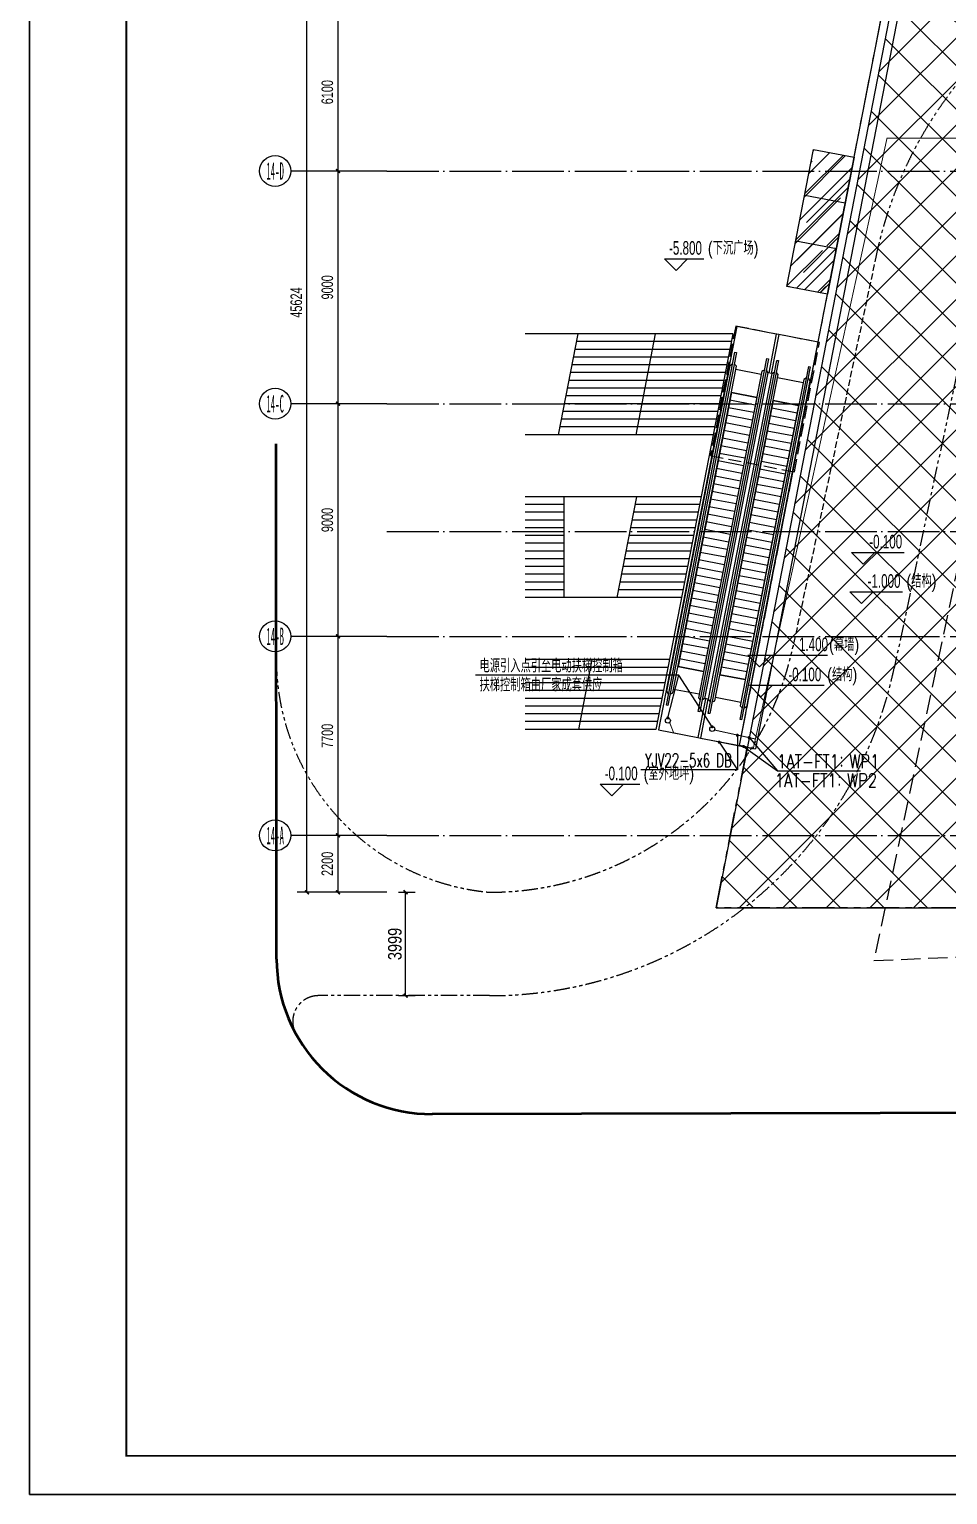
# Model space of a CAD drawing. Extents: x -233336 to 840473, y -28113 to 330904.
# Drawn here: x -38668 to -3159, y -25504 to 31182 of the extents above; entities that cross this region are included whole.
import ezdxf
from ezdxf.enums import TextEntityAlignment as Align
from ezdxf.xclip import XClip

# ---------------------------------------------------------------- set-up
doc = ezdxf.new("R2010")
doc.units = 0
doc.header["$LTSCALE"] = 1000
doc.header["$XCLIPFRAME"] = 2
for name, pattern in [('104-14# 核心筒$0$DOTE', [2.42, 2, -0.2, 0.02, -0.2]), ('X-104 14#平面$0$109 3#平面$0$DASH', [0.35, 0.25, -0.1]), ('X-104 14#平面$0$DASH', [0.35, 0.25, -0.1]), ('X-104 14#平面$0$PHANTOM2', [1.25, 0.625, -0.125, 0.125, -0.125, 0.125, -0.125])]:
    doc.linetypes.add(name, pattern=pattern)
doc.layers.get('0').update_dxf_attribs({"linetype": 'CONTINUOUS'})
doc.layers.get('Defpoints').update_dxf_attribs({"linetype": 'CONTINUOUS'})
for name, color, linetype in [('104-14# 核心筒$0$01-标注_轴线坐标', 8, 'CONTINUOUS'), ('104-14# 核心筒$0$A_AXIS-轴线', 8, '104-14# 核心筒$0$DOTE'), ('104-14# 核心筒$0$AXIS_TEXT', 7, 'CONTINUOUS'), ('AXIS_TEXT', 7, 'CONTINUOUS'), ('CABLETRAY_DIM', 80, 'CONTINUOUS'), ('EQUIP-动力', 80, 'CONTINUOUS'), ('WIRE-动力', 50, 'CONTINUOUS'), ('X-104 14#平面$0$01-标注_尺寸', 8, 'CONTINUOUS'), ('X-104 14#平面$0$01-标注_标高', 8, 'CONTINUOUS'), ('X-104 14#平面$0$A-C_玻璃幕墙', 8, 'CONTINUOUS'), ('X-104 14#平面$0$A-E_楼梯', 8, 'CONTINUOUS'), ('X-104 14#平面$0$A-O_屋面', 8, 'CONTINUOUS'), ('X-104 14#平面$0$A-SUR_吊顶', 8, 'CONTINUOUS'), ('X-104 14#平面$0$A-TECH_结构', 8, 'CONTINUOUS'), ('X-104 14#平面$0$EH_玻璃', 8, 'CONTINUOUS'), ('内审意见修改', 2, 'CONTINUOUS')]:
    doc.layers.add(name, color=color, linetype=linetype)
doc.layers.add('X-104 14#平面$0$road', color=8, linetype='CONTINUOUS', lineweight=50)
doc.layers.add('X-104 14#平面$0$降板', color=8, linetype='CONTINUOUS', plot=False)
doc.styles.add('104-14# 核心筒$0$_TCH_AXIS', font='STXIHEI.TTF', dxfattribs={"width": 0.8})
doc.styles.add('104-14# 核心筒$0$_TCH_DIM_T3', font='ros.shx', dxfattribs={"width": 0.705882, "bigfont": 'jd.shx'})
doc.styles.add('_TEL_DIM', font='ROMANS2', dxfattribs={"width": 0.8, "height": 3.5, "bigfont": 'HZDF2'})
doc.styles.add('COMPLEX', font='COMPLEX')
doc.styles.add('X-104 14#平面$0$_TCH_DIM', font='ros.shx', dxfattribs={"width": 0.8, "bigfont": 'jd.shx'})
doc.styles.add('X-104 14#平面$0$_TCH_DIM_T3', font='ros.shx', dxfattribs={"width": 0.8, "bigfont": 'jd.shx'})
doc.dimstyles.new('104-14# 核心筒$0$_TCH_ARCH&&150', dxfattribs={"dimtxt": 446.25, "dimasz": 150, "dimexe": 375, "dimexo": 450, "dimgap": 189.375, "dimtad": 1, "dimdec": 0, "dimzin": 0, "dimdsep": 46, "dimtxsty": '104-14# 核心筒$0$_TCH_DIM_T3', "dimblk": '104-14# 核心筒$0$_ArchTick', "dimcen": 0.09, "dimclrt": 7, "dimazin": 2, "dimtfac": 1, "dimtdec": 0, "dimtix": 1, "dimtmove": 2, "dimatfit": 3, "dimfxl": 0, "dimtolj": 1, "dimtzin": 0, "dimarcsym": 0})
doc.dimstyles.new('X-104 14#平面$0$_TCH_ARCH&&150', dxfattribs={"dimtxt": 525, "dimasz": 150, "dimexe": 375, "dimexo": 450, "dimgap": 150, "dimtad": 1, "dimdec": 0, "dimzin": 0, "dimdsep": 46, "dimtxsty": 'X-104 14#平面$0$_TCH_DIM_T3', "dimblk": 'X-104 14#平面$0$_ArchTick', "dimcen": 0.09, "dimclrt": 7, "dimazin": 2, "dimtfac": 1, "dimtdec": 0, "dimtix": 1, "dimtmove": 2, "dimatfit": 3, "dimfxl": 0, "dimtolj": 1, "dimtzin": 0, "dimarcsym": 0})

# ---------------------------------------------------------------- blocks, each defined once
blk = doc.blocks.new('图框-A1+1-2')
for points, const_width in [([(0, 0), (1261, 0), (1261, 594), (0, 594)], 0.05), ([(1186, 584), (25, 584), (25, 10), (1186, 10)], 0.5)]:
    blk.add_lwpolyline(points, close=True, dxfattribs=dict(const_width=const_width))
at = {"const_width": 0.05}
blk.add_lwpolyline([(0, 297), (2, 297)], dxfattribs=at)
blk = doc.blocks.new('_AXISO')
blk.add_circle((0, 0), 0.5)
at = {"layer": 'AXIS_TEXT', "style": 'COMPLEX', "width": 1.041667}
blk.add_attdef('A', text='', height=0.56, dxfattribs=at).set_placement((-0.25, -0.28), (0.25, -0.28), align=Align.FIT)
blk = doc.blocks.new('104-14# 核心筒$0$_ArchTick')
at = {"color": 0, "linetype": 'ByBlock', "const_width": 0.4}
blk.add_lwpolyline([(-0.5, -0.5), (0.5, 0.5)], dxfattribs=at)
blk = doc.blocks.new('*D281')
at = {"layer": '104-14# 核心筒$0$01-标注_轴线坐标', "color": 0, "lineweight": -2}
for p, q in [((-24839, 43424), (-28307, 43424)), ((-27932, -2200), (-27932, 43424)), ((-24839, -2200), (-28307, -2200))]:
    blk.add_line(p, q, dxfattribs=at)
at = {"layer": 'Defpoints', "color": 0}
for p in [(-27932, 43424), (-24389, 43424), (-24389, -2200)]:
    blk.add_point(p, dxfattribs=at)
at = {"layer": '104-14# 核心筒$0$01-标注_轴线坐标', "color": 0, "lineweight": -2, "xscale": 150, "yscale": 150, "zscale": 150}
for p, rotation in [((-27932, 43424), 90), ((-27932, -2200), 270)]:
    blk.add_blockref('104-14# 核心筒$0$_ArchTick', p, dxfattribs=dict(at, rotation=rotation))
at = {"layer": '104-14# 核心筒$0$01-标注_轴线坐标', "color": 7, "insert": (-28344, 20612), "char_height": 446.2, "attachment_point": 5, "rotation": 90, "style": '104-14# 核心筒$0$_TCH_DIM_T3'}
blk.add_mtext('\\A1;45624', dxfattribs=at)
blk = doc.blocks.new('*D282')
at = {"layer": '104-14# 核心筒$0$01-标注_轴线坐标', "color": 0, "lineweight": -2}
for p, q in [((-24839, 0), (-27107, 0)), ((-26732, -2200), (-26732, 0)), ((-24839, -2200), (-27107, -2200))]:
    blk.add_line(p, q, dxfattribs=at)
at = {"layer": 'Defpoints', "color": 0}
for p in [(-26732, 0), (-24389, 0), (-24389, -2200)]:
    blk.add_point(p, dxfattribs=at)
at = {"layer": '104-14# 核心筒$0$01-标注_轴线坐标', "color": 0, "lineweight": -2, "xscale": 150, "yscale": 150, "zscale": 150}
for p, rotation in [((-26732, 0), 90), ((-26732, -2200), 270)]:
    blk.add_blockref('104-14# 核心筒$0$_ArchTick', p, dxfattribs=dict(at, rotation=rotation))
at = {"layer": '104-14# 核心筒$0$01-标注_轴线坐标', "color": 7, "insert": (-27144, -1100), "char_height": 446.2, "attachment_point": 5, "rotation": 90, "style": '104-14# 核心筒$0$_TCH_DIM_T3'}
blk.add_mtext('\\A1;2200', dxfattribs=at)
blk = doc.blocks.new('*D283')
at = {"layer": '104-14# 核心筒$0$01-标注_轴线坐标', "color": 0, "lineweight": -2}
for p, q in [((-24839, 7700), (-27107, 7700)), ((-26732, 0), (-26732, 7700)), ((-24839, 0), (-27107, 0))]:
    blk.add_line(p, q, dxfattribs=at)
at = {"layer": 'Defpoints', "color": 0}
for p in [(-26732, 7700), (-24389, 7700), (-24389, 0)]:
    blk.add_point(p, dxfattribs=at)
at = {"layer": '104-14# 核心筒$0$01-标注_轴线坐标', "color": 0, "lineweight": -2, "xscale": 150, "yscale": 150, "zscale": 150}
for p, rotation in [((-26732, 7700), 90), ((-26732, 0), 270)]:
    blk.add_blockref('104-14# 核心筒$0$_ArchTick', p, dxfattribs=dict(at, rotation=rotation))
at = {"layer": '104-14# 核心筒$0$01-标注_轴线坐标', "color": 7, "insert": (-27144, 3850), "char_height": 446.2, "attachment_point": 5, "rotation": 90, "style": '104-14# 核心筒$0$_TCH_DIM_T3'}
blk.add_mtext('\\A1;7700', dxfattribs=at)
blk = doc.blocks.new('*D284')
at = {"layer": '104-14# 核心筒$0$01-标注_轴线坐标', "color": 0, "lineweight": -2}
for p, q in [((-24839, 16700), (-27107, 16700)), ((-26732, 7700), (-26732, 16700)), ((-24839, 7700), (-27107, 7700))]:
    blk.add_line(p, q, dxfattribs=at)
at = {"layer": 'Defpoints', "color": 0}
for p in [(-26732, 16700), (-24389, 16700), (-24389, 7700)]:
    blk.add_point(p, dxfattribs=at)
at = {"layer": '104-14# 核心筒$0$01-标注_轴线坐标', "color": 0, "lineweight": -2, "xscale": 150, "yscale": 150, "zscale": 150}
for p, rotation in [((-26732, 16700), 90), ((-26732, 7700), 270)]:
    blk.add_blockref('104-14# 核心筒$0$_ArchTick', p, dxfattribs=dict(at, rotation=rotation))
at = {"layer": '104-14# 核心筒$0$01-标注_轴线坐标', "color": 7, "insert": (-27144, 12200), "char_height": 446.2, "attachment_point": 5, "rotation": 90, "style": '104-14# 核心筒$0$_TCH_DIM_T3'}
blk.add_mtext('\\A1;9000', dxfattribs=at)
blk = doc.blocks.new('*D285')
at = {"layer": '104-14# 核心筒$0$01-标注_轴线坐标', "color": 0, "lineweight": -2}
for p, q in [((-24839, 25700), (-27107, 25700)), ((-26732, 16700), (-26732, 25700)), ((-24839, 16700), (-27107, 16700))]:
    blk.add_line(p, q, dxfattribs=at)
at = {"layer": 'Defpoints', "color": 0}
for p in [(-26732, 25700), (-24389, 25700), (-24389, 16700)]:
    blk.add_point(p, dxfattribs=at)
at = {"layer": '104-14# 核心筒$0$01-标注_轴线坐标', "color": 0, "lineweight": -2, "xscale": 150, "yscale": 150, "zscale": 150}
for p, rotation in [((-26732, 25700), 90), ((-26732, 16700), 270)]:
    blk.add_blockref('104-14# 核心筒$0$_ArchTick', p, dxfattribs=dict(at, rotation=rotation))
at = {"layer": '104-14# 核心筒$0$01-标注_轴线坐标', "color": 7, "insert": (-27144, 21200), "char_height": 446.2, "attachment_point": 5, "rotation": 90, "style": '104-14# 核心筒$0$_TCH_DIM_T3'}
blk.add_mtext('\\A1;9000', dxfattribs=at)
blk = doc.blocks.new('*D286')
at = {"layer": '104-14# 核心筒$0$01-标注_轴线坐标', "color": 0, "lineweight": -2}
for p, q in [((-24839, 31800), (-27107, 31800)), ((-26732, 25700), (-26732, 31800)), ((-24839, 25700), (-27107, 25700))]:
    blk.add_line(p, q, dxfattribs=at)
at = {"layer": 'Defpoints', "color": 0}
for p in [(-26732, 31800), (-24389, 31800), (-24389, 25700)]:
    blk.add_point(p, dxfattribs=at)
at = {"layer": '104-14# 核心筒$0$01-标注_轴线坐标', "color": 0, "lineweight": -2, "xscale": 150, "yscale": 150, "zscale": 150}
for p, rotation in [((-26732, 31800), 90), ((-26732, 25700), 270)]:
    blk.add_blockref('104-14# 核心筒$0$_ArchTick', p, dxfattribs=dict(at, rotation=rotation))
at = {"layer": '104-14# 核心筒$0$01-标注_轴线坐标', "color": 7, "insert": (-27144, 28750), "char_height": 446.2, "attachment_point": 5, "rotation": 90, "style": '104-14# 核心筒$0$_TCH_DIM_T3'}
blk.add_mtext('\\A1;6100', dxfattribs=at)
blk = doc.blocks.new('X-104 14#平面$0$_ArchTick')
at = {"color": 0, "linetype": 'ByBlock', "const_width": 0.4}
blk.add_lwpolyline([(-0.5, -0.5), (0.5, 0.5)], dxfattribs=at)
blk = doc.blocks.new('*D204')
at = {"layer": 'Defpoints', "color": 0}
for p in [(-24839, -2200), (-24119, -2200), (-24839, -6199)]:
    blk.add_point(p, dxfattribs=at)
at = {"layer": 'X-104 14#平面$0$01-标注_尺寸', "color": 0, "lineweight": -2}
for p, q in [((-24389, -2200), (-23744, -2200)), ((-24119, -6199), (-24119, -2200)), ((-24389, -6199), (-23744, -6199))]:
    blk.add_line(p, q, dxfattribs=at)
at = {"layer": 'X-104 14#平面$0$01-标注_尺寸', "color": 0, "lineweight": -2, "xscale": 150, "yscale": 150, "zscale": 150}
for p, rotation in [((-24119, -2200), 90), ((-24119, -6199), 270)]:
    blk.add_blockref('X-104 14#平面$0$_ArchTick', p, dxfattribs=dict(at, rotation=rotation))
at = {"layer": 'X-104 14#平面$0$01-标注_尺寸', "color": 7, "insert": (-24532, -4200), "char_height": 525, "attachment_point": 5, "rotation": 90, "style": 'X-104 14#平面$0$_TCH_DIM_T3'}
blk.add_mtext('\\A1;3999', dxfattribs=at)
blk = doc.blocks.new('104-14# 核心筒')
at = {"layer": '104-14# 核心筒$0$01-标注_轴线坐标'}
for p, q in [((-25226.6, 25700), (-28562.7, 25700)), ((-25226.6, 16700), (-28562.7, 16700)), ((-25226.6, 7700), (-28562.7, 7700)), ((-25226.6, 0), (-28562.7, 0))]:
    blk.add_line(p, q, dxfattribs=at)
at = {"layer": '104-14# 核心筒$0$A_AXIS-轴线'}
for p, q in [((-24839, 25700), (120259.9, 25700)), ((-24839, 16700), (120259.9, 16700)), ((-24839, 11750), (120259.9, 11750)), ((-24839, 7700), (120259.9, 7700)), ((-24839, 0), (68400, 0))]:
    blk.add_line(p, q, dxfattribs=at)
at = {"layer": '104-14# 核心筒$0$01-标注_轴线坐标'}
ref = blk.add_blockref('_AXISO', (-29162.7, 25700), dxfattribs=dict(at, xscale=1200, yscale=1200, zscale=1200))
ref.add_attrib('A', '14-D', dxfattribs={"layer": '104-14# 核心筒$0$AXIS_TEXT', "height": 678.82, "style": '104-14# 核心筒$0$_TCH_AXIS', "width": 0.427541}).set_placement((-29502.1, 25360.6), (-28823.3, 25360.6), align=Align.FIT)
ref = blk.add_blockref('_AXISO', (-29162.7, 16700), dxfattribs=dict(at, xscale=1200, yscale=1200, zscale=1200))
ref.add_attrib('A', '14-C', dxfattribs={"layer": '104-14# 核心筒$0$AXIS_TEXT', "height": 678.82, "style": '104-14# 核心筒$0$_TCH_AXIS', "width": 0.414447}).set_placement((-29502.1, 16360.6), (-28823.3, 16360.6), align=Align.FIT)
ref = blk.add_blockref('_AXISO', (-29162.7, 7700), dxfattribs=dict(at, xscale=1200, yscale=1200, zscale=1200))
ref.add_attrib('A', '14-B', dxfattribs={"layer": '104-14# 核心筒$0$AXIS_TEXT', "height": 678.82, "style": '104-14# 核心筒$0$_TCH_AXIS', "width": 0.46363}).set_placement((-29502.1, 7360.6), (-28823.3, 7360.6), align=Align.FIT)
ref = blk.add_blockref('_AXISO', (-29162.7, 0), dxfattribs=dict(at, xscale=1200, yscale=1200, zscale=1200))
ref.add_attrib('A', '14-A', dxfattribs={"layer": '104-14# 核心筒$0$AXIS_TEXT', "height": 678.82, "style": '104-14# 核心筒$0$_TCH_AXIS', "width": 0.428326}).set_placement((-29502.1, -339.4), (-28823.3, -339.4), align=Align.FIT)
for p1, p2, distance, text, picture, middle in [((-24389, -2200), (-24389, 43424.4), 3542.6, '45624', '*D281', (-28344, 20612.2)), ((-24389, 25700), (-24389, 31800), 2342.6, '6100', '*D286', (-27144, 28750)), ((-24389, 16700), (-24389, 25700), 2342.6, '9000', '*D285', (-27144, 21200)), ((-24389, 7700), (-24389, 16700), 2342.6, '9000', '*D284', (-27144, 12200)), ((-24389, 0), (-24389, 7700), 2342.6, '7700', '*D283', (-27144, 3850)), ((-24389, -2200), (-24389, 0), 2342.6, '2200', '*D282', (-27144, -1100))]:
    dim = blk.add_aligned_dim(p1=p1, p2=p2, distance=distance, text=text, dimstyle='104-14# 核心筒$0$_TCH_ARCH&&150', dxfattribs=at)
    dim.commit()
    dim.dimension.update_dxf_attribs({"geometry": picture, "text_midpoint": middle})
blk = doc.blocks.new('X-104 14#平面')
at = {"layer": 'X-104 14#平面$0$EH_玻璃'}
h = blk.add_hatch(dxfattribs=at)
h.set_pattern_fill('AR-RROOF', color=256, scale=600, angle=45)
h.set_pattern_definition([(45, (0, 0), (646.578, 1724.21), [11430, -1524, 3810, -762]), (45, (447.2, 986), (-1255.44, 177.81), [2286, -251.46, 4572, -571.5]), (45, (-188.6, 727.4), (2440.834, 3162.846), [6096, -1066.8, 3048, -762])])
h.paths.add_polyline_path([(-6774.2, 26232.4), (-7804.7, 20931.6), (-9374.8, 21236.8), (-8344.2, 26537.6)])
at = {"layer": 'X-104 14#平面$0$降板'}
h = blk.add_hatch(dxfattribs=at)
h.set_pattern_fill('ANSI37', color=256, scale=750)
h.set_pattern_definition([(45, (0, 0), (-841.899, 841.899), []), (135, (0, 0), (-841.899, -841.899), [])])
h.paths.add_polyline_path([(83500, 40800), (86400, 48900), (86400, 51400), (77509.2, 51400), (58917.8, 35800), (-4608.4, 35800), (-12111.5, -2800), (112466, -2800), (116300, 1125.5), (116300, 11750), (115900, 11750), (107700, -0.1), (86400, 0), (77400, 799.9), (59400, 799.9), (50400, 0), (-62.7, 0), (5400, 25700), (68400, 25700)])
blk.add_lwpolyline([(-38664.4, 63600), (150485.6, 63600), (150485.6, -25500), (-38664.4, -25500)], close=True)
at = {"layer": 'X-104 14#平面$0$01-标注_标高'}
for p, q in [((-13663.1, 21855.6), (-14113.1, 22305.6)), ((-14113.1, 22305.6), (-12581.2, 22305.6)), ((-13663.1, 21855.6), (-13213.1, 22305.6)), ((-6424.8, 10493.2), (-6874.8, 10943.2)), ((-6874.8, 10943.2), (-4839.9, 10943.2)), ((-6424.8, 10493.2), (-5974.8, 10943.2)), ((-6488.3, 8970.4), (-6938.3, 9420.4)), ((-6938.3, 9420.4), (-4903.5, 9420.4)), ((-6488.3, 8970.4), (-6038.3, 9420.4)), ((-10430.9, 6521.5), (-10880.9, 6971.5)), ((-10880.9, 6971.5), (-7805.7, 6971.5)), ((-10430.9, 6521.5), (-9980.9, 6971.5)), ((-10377.9, 5357.5), (-10827.9, 5807.5)), ((-10827.9, 5807.5), (-7931.4, 5807.5)), ((-10377.9, 5357.5), (-9927.9, 5807.5)), ((-16149, 1528.2), (-16599, 1978.2)), ((-16599, 1978.2), (-15067.1, 1978.2)), ((-16149, 1528.2), (-15699, 1978.2))]:
    blk.add_line(p, q, dxfattribs=at)
at = {"layer": 'X-104 14#平面$0$A-C_玻璃幕墙'}
blk.add_lwpolyline([(-6774.2, 26232.4), (-7804.7, 20931.6), (-9374.8, 21236.8), (-8344.2, 26537.6)], close=True, dxfattribs=at)
for points in [[(-8687.7, 24770.7), (-7117.2, 24465.3)], [(-9031.3, 23003.8), (-7460.7, 22698.4)]]:
    blk.add_lwpolyline(points, dxfattribs=at)
at = {"layer": 'X-104 14#平面$0$A-E_楼梯'}
for p, q in [((-11463.7, 19400), (-19500, 19400)), ((-17463.7, 19400), (-18221.7, 15500)), ((-14463.7, 19400), (-15221.7, 15500)), ((-11463.7, 19400), (-14437.7, 4100)), ((-11306, 19688.9), (-14339.8, 4081)), ((-9786.4, 19393.5), (-11306, 19688.9)), ((-9786.4, 19393.5), (-10078.4, 17891.1)), ((-9688.2, 19374.4), (-9980.3, 17872)), ((-8168.7, 19079), (-9688.2, 19374.4)), ((-11580.3, 18800), (-17580.3, 18800)), ((-11522, 19100), (-17522, 19100)), ((-11202.5, 3471.2), (-8168.7, 19079)), ((-11696.9, 18200), (-17696.9, 18200)), ((-11638.6, 18500), (-17638.6, 18500)), ((-14037.2, 5035.3), (-11382.8, 18690.7)), ((-14019.3, 5577.8), (-11569.5, 18180.9)), ((-11323.9, 18679.2), (-13978.3, 5023.8)), ((-13781.4, 5518.1), (-11326.5, 18147.2)), ((-12802.3, 4795.2), (-10148, 18450.6)), ((-10089.1, 18439.2), (-12743.4, 4783.8)), ((-12419.5, 4720.8), (-9765.1, 18376.2)), ((-9706.2, 18364.8), (-12360.6, 4709.4)), ((-11569.5, 18180.9), (-11468.7, 18249)), ((-11326.5, 18147.2), (-11409.8, 18237.5)), ((-11382.8, 18690.7), (-11323.9, 18679.2)), ((-10148, 18450.6), (-10089.1, 18439.2)), ((-9765.1, 18376.2), (-9706.2, 18364.8)), ((-11813.5, 17600), (-17813.5, 17600)), ((-11755.2, 17900), (-17755.2, 17900)), ((-10344.9, 17956.4), (-12799.7, 5327.3)), ((-10106.9, 17896.6), (-12556.7, 5293.5)), ((-12401.6, 5263.4), (-9951.8, 17866.5)), ((-12163.6, 5203.6), (-9708.8, 17832.7)), ((-10370.2, 17826.1), (-11351.8, 18016.9)), ((-11184.6, 4480.8), (-8530.2, 18136.2)), ((-8727.2, 17641.9), (-11182, 5012.8)), ((-8471.3, 18124.7), (-11125.7, 4469.3)), ((-8489.2, 17582.2), (-10939, 4979.1)), ((-10233.8, 18008.9), (-10344.9, 17956.4)), ((-10174.9, 17997.5), (-10106.9, 17896.6)), ((-9951.8, 17866.5), (-10106.9, 17896.6)), ((-9951.8, 17866.5), (-9851, 17934.5)), ((-9708.8, 17832.7), (-9792.1, 17923)), ((-8752.5, 17511.6), (-9734.1, 17702.4)), ((-8616.1, 17694.5), (-8727.2, 17641.9)), ((-8557.2, 17683), (-8489.2, 17582.2)), ((-8530.2, 18136.2), (-8471.3, 18124.7)), ((-11871.9, 17300), (-17871.9, 17300)), ((-11523.6, 17133.4), (-13584.3, 6531.8)), ((-10541.9, 16942.6), (-11523.6, 17133.4)), ((-11523.6, 17133.4), (-10541.9, 16942.6)), ((-11988.5, 16700), (-17988.5, 16700)), ((-11930.2, 17000), (-17930.2, 17000)), ((-10541.9, 16942.6), (-12602.7, 6341)), ((-9905.8, 16819), (-11966.6, 6217.4)), ((-10656.4, 16353.6), (-11638, 16544.4)), ((-10599.2, 16648.1), (-11580.8, 16838.9)), ((-8924.2, 16628.2), (-10985, 6026.6)), ((-8981.5, 16333.7), (-9963.1, 16524.5)), ((-8924.2, 16628.2), (-9905.8, 16819)), ((-9905.8, 16819), (-8924.2, 16628.2)), ((-12105.1, 16100), (-18105.1, 16100)), ((-12046.8, 16400), (-18046.8, 16400)), ((-10770.9, 15764.7), (-11752.5, 15955.5)), ((-10713.7, 16059.1), (-11695.3, 16250)), ((-9095.9, 15744.7), (-10077.6, 15935.5)), ((-9038.7, 16039.2), (-10020.3, 16230)), ((-12221.7, 15500), (-19500, 15500)), ((-12163.4, 15800), (-18163.4, 15800)), ((-10885.4, 15175.7), (-11867, 15366.5)), ((-10828.1, 15470.2), (-11809.8, 15661)), ((-9210.4, 15155.7), (-10192.1, 15346.5)), ((-9153.2, 15450.2), (-10134.8, 15641)), ((-10999.9, 14586.7), (-11981.5, 14777.5)), ((-10942.6, 14881.2), (-11924.3, 15072)), ((-9324.9, 14566.7), (-10306.5, 14757.6)), ((-9267.7, 14861.2), (-10249.3, 15052)), ((-11114.4, 13997.7), (-12096, 14188.5)), ((-11057.1, 14292.2), (-12038.7, 14483)), ((-9382.2, 14272.3), (-10363.8, 14463.1)), ((-11171.6, 13703.2), (-12153.2, 13894.1)), ((-9496.6, 13683.3), (-10478.3, 13874.1)), ((-9439.4, 13977.8), (-10421, 14168.6)), ((-12688.2, 13100), (-19500, 13100)), ((-18000, 13100), (-18000, 9200)), ((-15188.2, 13100), (-15946.3, 9200)), ((-11286.1, 13114.3), (-12267.7, 13305.1)), ((-11228.8, 13408.8), (-12210.5, 13599.6)), ((-9611.1, 13094.3), (-10592.8, 13285.1)), ((-9553.9, 13388.8), (-10535.5, 13579.6)), ((-18000, 12800), (-19500, 12800)), ((-18000, 12500), (-19500, 12500)), ((-12804.9, 12500), (-15304.9, 12500)), ((-12746.6, 12800), (-15246.6, 12800)), ((-11400.6, 12525.3), (-12382.2, 12716.1)), ((-11343.3, 12819.8), (-12325, 13010.6)), ((-9725.6, 12505.3), (-10707.2, 12696.1)), ((-9668.4, 12799.8), (-10650, 12990.6)), ((-18000, 12200), (-19500, 12200)), ((-12863.2, 12200), (-15363.2, 12200)), ((-11515.1, 11936.3), (-12496.7, 12127.1)), ((-11457.8, 12230.8), (-12439.4, 12421.6)), ((-9840.1, 11916.4), (-10821.7, 12107.2)), ((-9782.9, 12210.8), (-10764.5, 12401.6)), ((-18000, 11900), (-19500, 11900)), ((-18000, 11600), (-19500, 11600)), ((-12979.8, 11600), (-15479.8, 11600)), ((-12921.5, 11900), (-15421.5, 11900)), ((-11629.5, 11347.3), (-12611.2, 11538.1)), ((-11572.3, 11641.8), (-12553.9, 11832.6)), ((-9954.6, 11327.4), (-10936.2, 11518.2)), ((-9897.3, 11621.9), (-10879, 11812.7)), ((-18000, 11300), (-19500, 11300)), ((-18000, 11000), (-19500, 11000)), ((-13096.4, 11000), (-15596.4, 11000)), ((-13038.1, 11300), (-15538.1, 11300)), ((-11744, 10758.4), (-12725.7, 10949.2)), ((-11686.8, 11052.9), (-12668.4, 11243.7)), ((-10069.1, 10738.4), (-11050.7, 10929.2)), ((-10011.8, 11032.9), (-10993.5, 11223.7)), ((-18000, 10700), (-19500, 10700)), ((-18000, 10400), (-19500, 10400)), ((-13213.1, 10400), (-15713.1, 10400)), ((-13154.8, 10700), (-15654.8, 10700)), ((-11858.5, 10169.4), (-12840.1, 10360.2)), ((-11801.3, 10463.9), (-12782.9, 10654.7)), ((-10183.6, 10149.4), (-11165.2, 10340.2)), ((-10126.3, 10443.9), (-11107.9, 10634.7)), ((-18000, 10100), (-19500, 10100)), ((-18000, 9800), (-19500, 9800)), ((-13329.7, 9800), (-15829.7, 9800)), ((-13271.4, 10100), (-15771.4, 10100)), ((-11973, 9580.4), (-12954.6, 9771.2)), ((-11915.8, 9874.9), (-12897.4, 10065.7)), ((-10298, 9560.4), (-11279.7, 9751.3)), ((-10240.8, 9854.9), (-11222.4, 10045.7)), ((-18000, 9500), (-19500, 9500)), ((-13446.3, 9200), (-19500, 9200)), ((-13388, 9500), (-15888, 9500)), ((-12087.5, 8991.4), (-13069.1, 9182.2)), ((-12030.2, 9285.9), (-13011.9, 9476.7)), ((-10412.5, 8971.5), (-11394.2, 9162.3)), ((-10355.3, 9266), (-11336.9, 9456.8)), ((-12202, 8402.5), (-13183.6, 8593.3)), ((-12144.7, 8696.9), (-13126.4, 8887.8)), ((-10527, 8382.5), (-11508.6, 8573.3)), ((-10469.8, 8677), (-11451.4, 8867.8)), ((-12316.5, 7813.5), (-13298.1, 8004.3)), ((-12259.2, 8108), (-13240.8, 8298.8)), ((-10641.5, 7793.5), (-11623.1, 7984.3)), ((-10584.3, 8088), (-11565.9, 8278.8)), ((-12430.9, 7224.5), (-13412.6, 7415.3)), ((-12373.7, 7519), (-13355.3, 7709.8)), ((-10756, 7204.5), (-11737.6, 7395.3)), ((-10698.7, 7499), (-11680.4, 7689.8)), ((-12545.4, 6635.5), (-13527.1, 6826.3)), ((-12488.2, 6930), (-13469.8, 7120.8)), ((-10870.5, 6615.6), (-11852.1, 6806.4)), ((-10813.2, 6910.1), (-11794.9, 7100.9)), ((-13912.8, 6800), (-19500, 6800)), ((-13971.2, 6500), (-19500, 6500)), ((-16912.8, 6800), (-17437.7, 4100)), ((-12602.7, 6341), (-13584.3, 6531.8)), ((-13584.3, 6531.8), (-12602.7, 6341)), ((-10927.7, 6321.1), (-11909.3, 6511.9)), ((-14029.5, 6200), (-19500, 6200)), ((-14087.8, 5900), (-19500, 5900)), ((-10985, 6026.6), (-11966.6, 6217.4)), ((-11966.6, 6217.4), (-10985, 6026.6)), ((-14146.1, 5600), (-19500, 5600)), ((-14204.4, 5300), (-19500, 5300)), ((-13951.3, 5477), (-14019.3, 5577.8)), ((-13892.4, 5465.6), (-13781.4, 5518.1)), ((-12774.4, 5457.6), (-13756, 5648.4)), ((-12528.2, 5288), (-12820.3, 3785.6)), ((-12799.7, 5327.3), (-12716.4, 5237)), ((-12430.1, 5268.9), (-12722.1, 3766.5)), ((-12556.7, 5293.5), (-12657.5, 5225.5)), ((-12401.6, 5263.4), (-12556.7, 5293.5)), ((-12333.6, 5162.5), (-12401.6, 5263.4)), ((-12274.7, 5151.1), (-12163.6, 5203.6)), ((-11156.7, 5143.1), (-12138.3, 5333.9)), ((-14262.7, 5000), (-19500, 5000)), ((-14321, 4700), (-19500, 4700)), ((-13978.3, 5023.8), (-14037.2, 5035.3)), ((-12743.4, 4783.8), (-12802.3, 4795.2)), ((-12360.6, 4709.4), (-12419.5, 4720.8)), ((-11182, 5012.8), (-11098.7, 4922.5)), ((-10939, 4979.1), (-11039.8, 4911.1)), ((-14379.4, 4400), (-19500, 4400)), ((-14437.7, 4100), (-19500, 4100)), ((-14339.8, 4081), (-12820.3, 3785.6)), ((-11125.7, 4469.3), (-11184.6, 4480.8)), ((-12722.1, 3766.5), (-11202.5, 3471.2))]:
    blk.add_line(p, q, dxfattribs=at)
at = {"layer": 'X-104 14#平面$0$A-O_屋面', "linetype": 'X-104 14#平面$0$PHANTOM2', "ltscale": 2}
blk.add_lwpolyline([(116300, 1125.5), (112466, -2800), (-12111.5, -2800), (-10903.8, 3413.1), (-11202.5, 3471.2), (-4857, 36100), (58808.6, 36100), (74837.7, 49550), (86050, 49550), (86050, 51700), (92100, 51702), (92100, 55283.2), (94608.8, 59227.5), (95621.4, 58583.5), (95782.4, 58836.6), (99791.5, 56286.5), (107067.8, 54161.9), (111100, 54161.9), (111100, 52680), (116300, 52680)], close=True, dxfattribs=at)
at = {"layer": 'X-104 14#平面$0$A-O_屋面', "ltscale": 5}
for points in [[(-11202.5, 3471.2), (-4857, 36100), (58808.6, 36100), (77400, 51700), (93285, 51700)], [(93285, 51080), (77625.7, 51080), (59034.3, 35480), (-4345.9, 35480), (-10594, 3352.8)], [(-11202.5, 3471.2), (-10594, 3352.8)]]:
    blk.add_lwpolyline(points, dxfattribs=at)
at = {"layer": 'X-104 14#平面$0$A-SUR_吊顶', "linetype": 'X-104 14#平面$0$109 3#平面$0$DASH'}
blk.add_line((-5925.7, 22426.6), (-9139.7, 7305.6), dxfattribs=at)
at = {"layer": 'X-104 14#平面$0$A-SUR_吊顶', "linetype": 'X-104 14#平面$0$PHANTOM2'}
for p, q in [((-2013.1, 21594.9), (-5227.2, 6473.9)), ((-20877.5, -6199.5), (-27484.2, -6199.5))]:
    blk.add_line(p, q, dxfattribs=at)
at = {"layer": 'X-104 14#平面$0$A-SUR_吊顶', "linetype": 'X-104 14#平面$0$109 3#平面$0$DASH', "ltscale": 3}
blk.add_lwpolyline([(109062.3, -4432.1), (119297.3, 10714.5), (117562.9, 11100.5), (120741.8, 38794.6), (99426.9, 44725), (92631.2, 20300), (86987.2, 20300), (86987.2, 21500), (8392.2, 21500), (5688.7, 8781.2), (-2733.6, 10571.4), (-6009.8, -4841.7), (40178.1, -2825.1), (39845.1, -4916.4), (83845.6, -2647.5)], close=True, dxfattribs=at)
at = {"layer": 'X-104 14#平面$0$A-SUR_吊顶', "linetype": 'X-104 14#平面$0$PHANTOM2'}
for centre, radius, start, end in [((9724.7, 19100), 16000, 90, 168), ((-20877.5, 9800.5), 12000, 270, 348), ((-20053.7, 6826.5), 9063.5, 180.20911, 264.78523), ((-20877.5, 9800.5), 16000, 270, 348), ((-27484.2, -7199.5), 1000, 90, 208.92952)]:
    blk.add_arc(centre, radius, start, end, dxfattribs=at)
at = {"layer": 'X-104 14#平面$0$A-TECH_结构', "linetype": 'X-104 14#平面$0$DASH', "ltscale": 2}
blk.add_lwpolyline([(-9086.5, 14062), (-8113.4, 19068.3), (-11352.8, 19698), (-12325.9, 14691.7)], close=True, dxfattribs=at)
at = {"layer": 'X-104 14#平面$0$road'}
blk.add_line((-29108.1, -4785.5), (-29123.8, 15143.7), dxfattribs=at)
at = {"layer": 'X-104 14#平面$0$road', "flags": 128}
blk.add_lwpolyline([(46213.8, -10634.9), (-23096.4, -10782.7)], dxfattribs=at)
at = {"layer": 'X-104 14#平面$0$road'}
blk.add_arc((-23108.1, -4780.8), 6000, 180.04494, 270.12358, dxfattribs=at)
at = {"layer": 'X-104 14#平面$0$降板'}
blk.add_lwpolyline([(83500, 40800), (86400, 48900), (86400, 51400), (77509.2, 51400), (58917.8, 35800), (-4608.4, 35800), (-12111.5, -2800), (112466, -2800), (116300, 1125.5), (116300, 11750), (115900, 11750), (107700, -0.1), (86400, 0), (77400, 799.9), (59400, 799.9), (50400, 0), (-62.7, 0), (5400, 25700), (68400, 25700)], close=True, dxfattribs=at)
ref = blk.add_blockref('104-14# 核心筒', (0, 0))
XClip(ref).set_block_clipping_path([(-38664.3623821461, -25500), (139216.5485069363, 330900)])
at = {"xscale": 150, "yscale": 150, "zscale": 150}
blk.add_blockref('图框-A1+1-2', (-38664.4, -25500), dxfattribs=at)
at = {"layer": 'X-104 14#平面$0$01-标注_标高', "color": 7, "style": 'X-104 14#平面$0$_TCH_DIM'}
for s, height, width, p in [('-5.800', 525, 0.64, (-13934.2, 22463.1)), ('(下沉广场)', 520.93, 0.8, (-12431.2, 22463.1)), ('-0.100', 525, 0.64, (-6192.9, 11100.7)), ('-1.000', 525, 0.64, (-6256.5, 9577.9)), ('(结构)', 520.93, 0.8, (-4753.5, 9577.9)), ('1.400', 525, 0.64, (-8909.1, 7129)), ('(幕墙)', 520.93, 0.8, (-7742.1, 7129)), ('-0.100', 525, 0.64, (-9320.4, 5965)), ('(结构)', 520.93, 0.8, (-7817.4, 5965)), ('-0.100', 525, 0.64, (-16420.1, 2135.7)), ('(室外地坪)', 520.93, 0.8, (-14917.1, 2135.7))]:
    blk.add_text(s, height=height, dxfattribs=dict(at, width=width)).set_placement(p)
at = {"layer": 'X-104 14#平面$0$01-标注_尺寸'}
dim = blk.add_aligned_dim(p1=(-24839, -6199.5), p2=(-24839, -2200), distance=-719.5, text='3999', dimstyle='X-104 14#平面$0$_TCH_ARCH&&150', dxfattribs=at)
dim.commit()
dim.dimension.update_dxf_attribs({"geometry": '*D204', "text_midpoint": (-24532, -4199.7)})

msp = doc.modelspace()

# ---------------------------------------------------------------- linework, layer by layer
at = {"layer": 'CABLETRAY_DIM'}
for p, q in [((-13553.6, 6196.8), (-21417.6, 6196.8)), ((-13975, 4544.8), (-13553.6, 6196.8)), ((-12264.7, 4203.4), (-13553.6, 6196.8))]:
    msp.add_line(p, q, dxfattribs=at)
at = {"layer": 'CABLETRAY_DIM', "const_width": 60}
for points in [[(-13982.4, 4515.7, 1), (-13967.6, 4573.9, 1)], [(-12248.4, 4178.2, 1), (-12281, 4228.6, 1)]]:
    msp.add_lwpolyline(points, format="xyb", close=True, dxfattribs=at)
at = {"layer": 'EQUIP-动力'}
for centre in [(-13977.1, 4441), (-12261.9, 4115.8)]:
    msp.add_circle(centre, 95.9, dxfattribs=at)
at = {"layer": 'WIRE-动力', "color": 50, "linetype": 'Continuous', "const_width": 37.5}
for points in [[(6513.8, 25660), (6513.8, 26967.7), (-5505.3, 26967.7), (-10676.8, 3348.7)], [(-13753.3, 3967), (-13912.5, 4370.1)], [(-10676.8, 3348.7), (-13753.3, 3967)], [(-12174.9, 4075.5), (-10593.5, 3729.2)]]:
    msp.add_lwpolyline(points, dxfattribs=at)
at = {"layer": '内审意见修改'}
for p, q in [((-11990.8, 3606.5), (-11291, 2535.7)), ((-11291, 3874.2), (-11291, 2535.7)), ((-11051.7, 3441.7), (-9736.6, 2497.7)), ((-10836.4, 3782.4), (-9736.6, 2497.7)), ((-11291, 2535.7), (-15020.6, 2535.7)), ((-9736.6, 2497.7), (-6534.2, 2497.7))]:
    msp.add_line(p, q, dxfattribs=at)
at = {"layer": '内审意见修改', "const_width": 60}
for points in [[(-12007.2, 3631.6, 1), (-11974.4, 3581.4, 1)], [(-11291, 3904.2, 1), (-11291, 3844.2, 1)], [(-11076, 3459.2, 1), (-11027.3, 3424.2, 1)], [(-10855.9, 3805.2, 1), (-10816.9, 3759.6, 1)]]:
    msp.add_lwpolyline(points, format="xyb", close=True, dxfattribs=at)

# ---------------------------------------------------------------- block references
msp.add_blockref('X-104 14#平面', (0, 0))

# ---------------------------------------------------------------- texts
at = {"layer": 'CABLETRAY_DIM', "color": 7, "style": '_TEL_DIM', "width": 0.8}
for s, p in [('电源引入点引至电动扶梯控制箱', (-21260.1, 6301.8)), ('扶梯控制箱由厂家成套供应', (-21260.1, 5566.8))]:
    msp.add_text(s, height=520.866, dxfattribs=at).set_placement(p)
at = {"layer": '内审意见修改', "color": 7, "style": '_TEL_DIM'}
for s, height, width, p in [('YJV22-5x6 DB', 525, 0.64, (-14863.1, 2640.7)), ('1AT-FT1：WP1', 520.866, 0.8, (-9755.5, 2602.7)), ('1AT-FT1：WP2', 520.866, 0.8, (-9841.7, 1867.7))]:
    msp.add_text(s, height=height, dxfattribs=dict(at, width=width)).set_placement(p)

doc.saveas('drawing.dxf')
